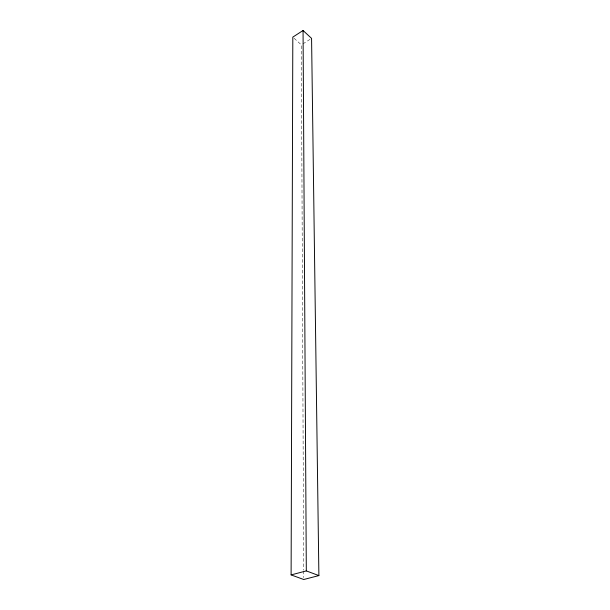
<?xml version="1.0" encoding="UTF-8"?>
<svg xmlns="http://www.w3.org/2000/svg" width="610" height="610" viewBox="0 0 610 610"><rect width="100%" height="100%" fill="white"/><g stroke="black" fill="none" stroke-linecap="round" stroke-linejoin="round"><path stroke-width="0.46" stroke-dasharray="3.05 2.29" d="M302.934 43.889L310.002 39.383M294.127 38.316L301.355 44.888L303.696 569.969M303.704 570.922L303.734 577.594"/><path stroke-width="0.91" d="M291.107 574.917L292.815 37.118L303.056 30.5L311.573 38.384L318.893 575.588L303.742 579.5L291.107 574.917L306.319 570.907L318.893 575.588M303.056 30.5L306.319 570.907"/></g></svg>
